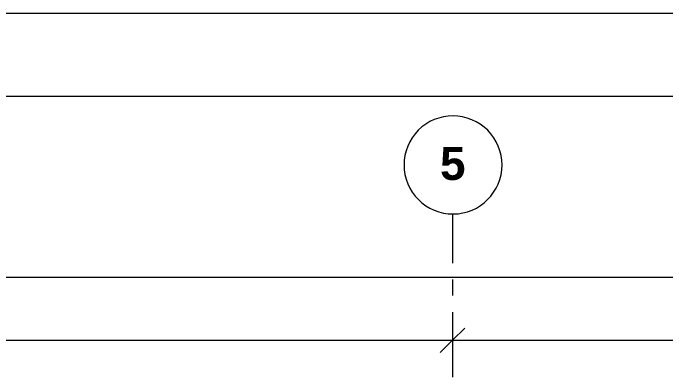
# Model space of a CAD drawing. Header units: metres. Extents: x 29 to 268, y -7 to 151.
# Drawn here: x 70.03 to 76.38, y 49.7 to 53.26 of the extents above; entities that cross this region are included whole.
import ezdxf

# ---------------------------------------------------------------- set-up
doc = ezdxf.new("R2010")
doc.units = ezdxf.units.M
doc.layers.add('HVAC - Ductos', color=5, linetype='Continuous', lineweight=50)
doc.layers.add('PDF2_Geometry', color=7, linetype='Continuous', true_color=0xaaaaaa)
doc.layers.add('PDF2_Text', color=7, linetype='Continuous')
doc.layers.add('pie de plano', color=7, linetype='Continuous')
doc.styles.add('PDF Helvetica Bold', font='')
doc.styles.get('PDF Helvetica Bold').set_extended_font_data('Helvetica', bold=True)

msp = doc.modelspace()

# ---------------------------------------------------------------- linework, layer by layer
at = {"layer": 'HVAC - Ductos', "color": 252, "lineweight": 0, "true_color": 0x939598}
for points in [[(41.8703, 50.6876), (92.9476, 50.6876)], [(74.3068, 50.3118), (74.3068, 50.0735), (74.3068, 49.8352)], [(74.426, 50.1926), (74.3068, 50.0735), (74.1877, 49.9543)], [(41.8703, 50.0735), (46.7057, 50.0735), (55.9091, 50.0735), (65.108, 50.0735), (74.3068, 50.0735), (83.5057, 50.0735), (92.9476, 50.0735)]]:
    msp.add_lwpolyline(points, dxfattribs=at)
at = {"layer": 'PDF2_Geometry', "lineweight": 0}
msp.add_lwpolyline([(74.3114, 52.2551, 0.418295), (73.8347, 51.7785, 0.414636), (74.3114, 51.3018, 0.41105), (74.7881, 51.7785, 0.414719)], format="xyb", close=True, dxfattribs=at)
for points in [[(74.3068, 51.3018), (74.3068, 50.8252)], [(74.3068, 50.6648), (74.3068, 50.5089)], [(74.3068, 50.3485), (74.3068, 49.716)]]:
    msp.add_lwpolyline(points, dxfattribs=at)
at = {"layer": 'pie de plano', "lineweight": 0}
msp.add_lwpolyline([(119.2425, 53.256), (119.2425, -6.7449), (29.2385, -6.7449), (29.2385, 53.256)], close=True, dxfattribs=at)
msp.add_lwpolyline([(118.7654, 52.4448), (30.3385, 52.4448), (30.3385, -6.0804), (118.7654, -6.0804)], dxfattribs=at)

# ---------------------------------------------------------------- texts
at = {"layer": 'PDF2_Text', "color": 253, "lineweight": 0, "true_color": 0xaaaaaa, "insert": (74.1846, 51.7907), "char_height": 0.3202, "attachment_point": 4, "style": 'PDF Helvetica Bold'}
msp.add_mtext('5', dxfattribs=at)

doc.saveas('drawing.dxf')
